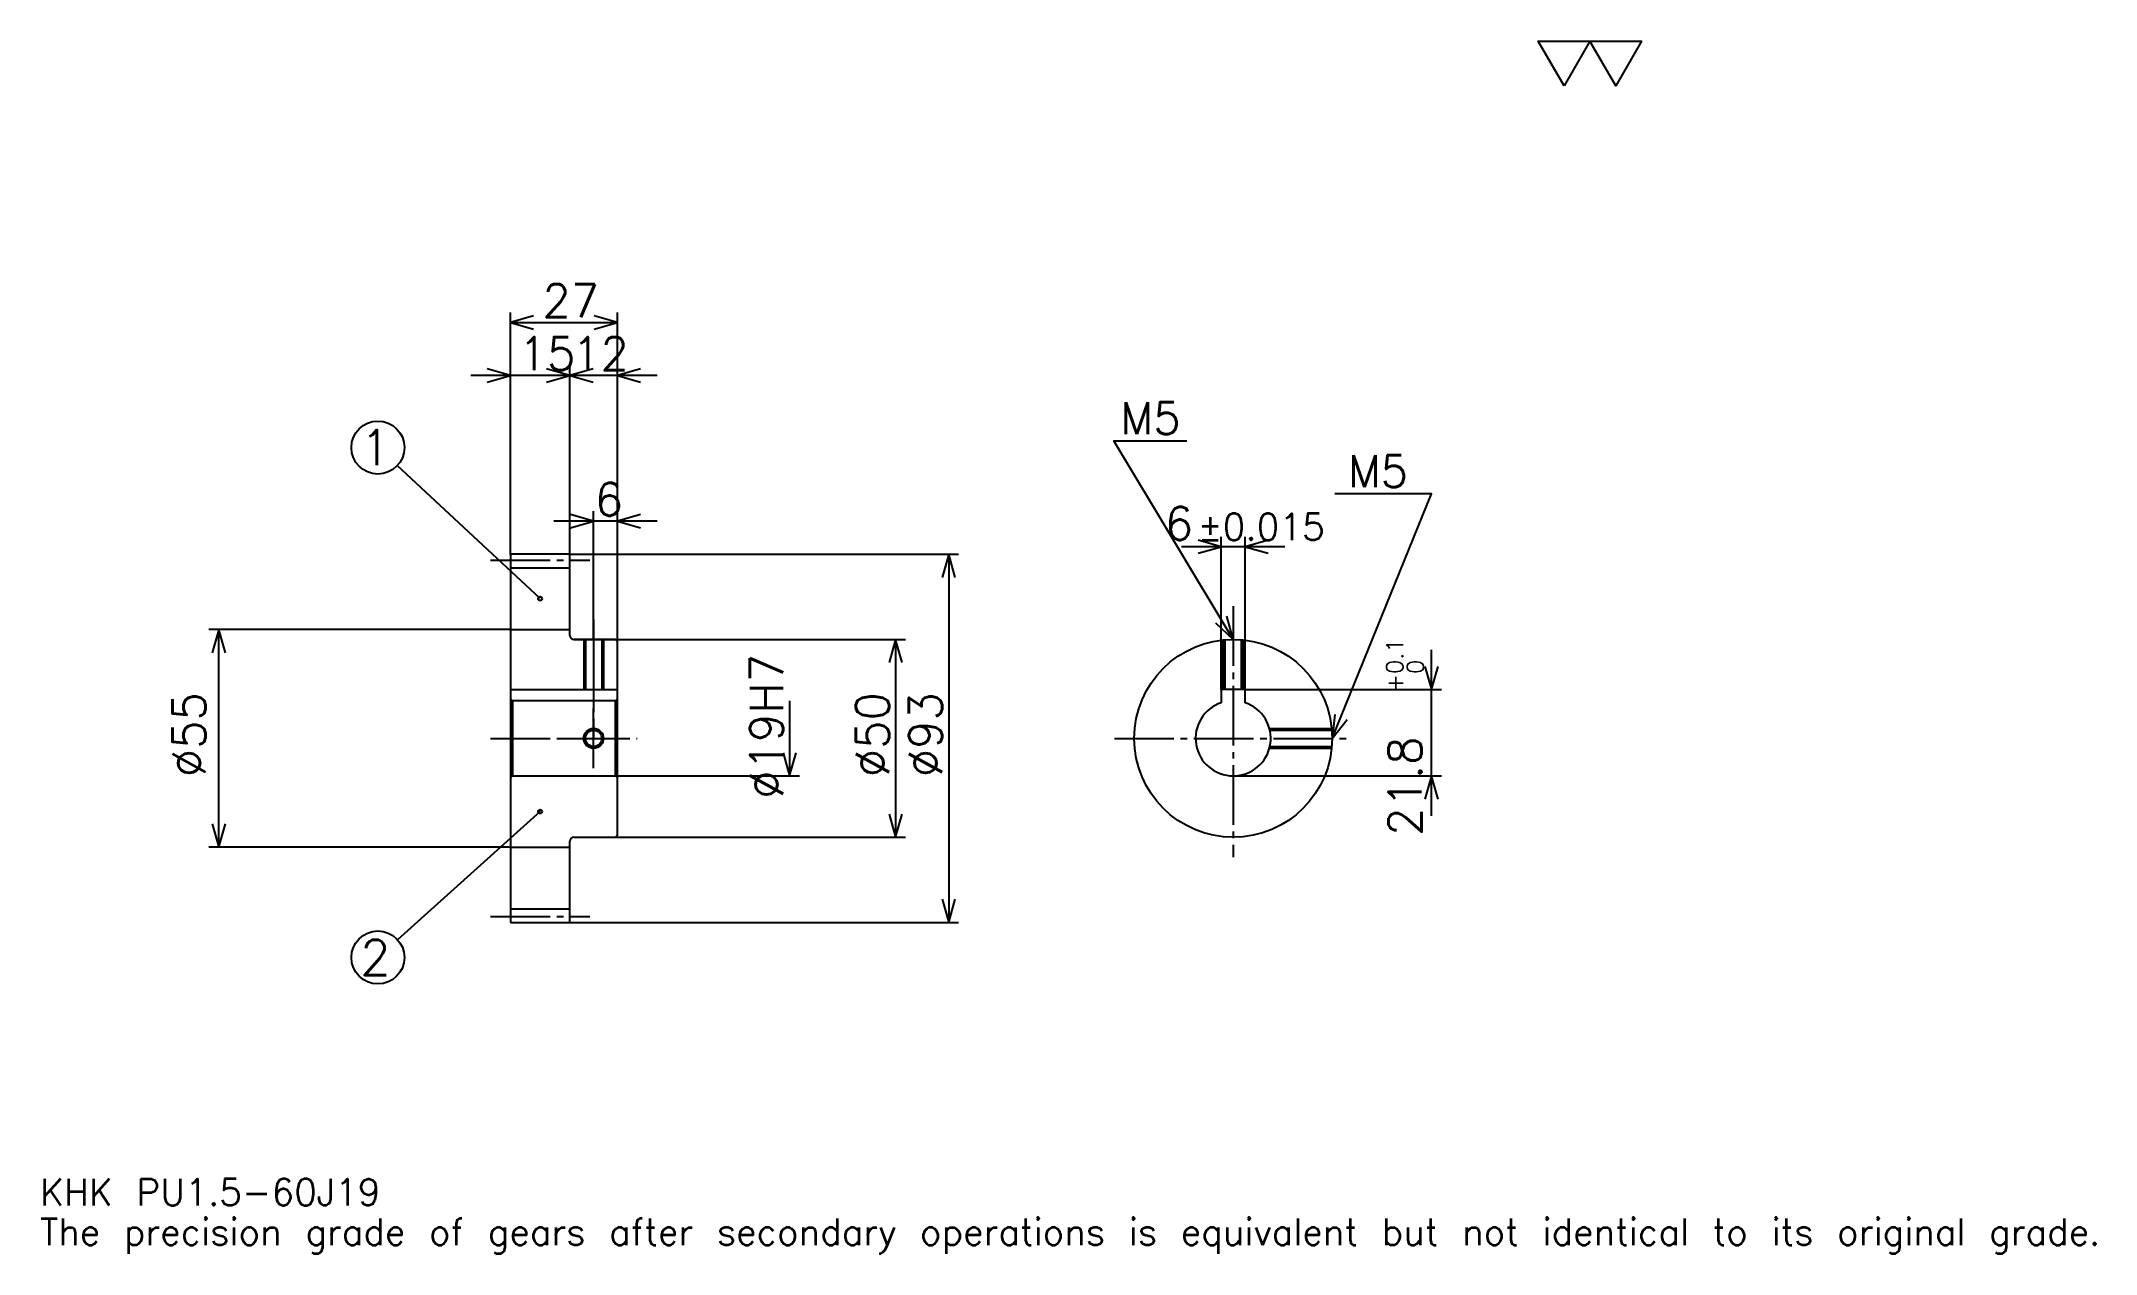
# Model space of a CAD drawing. Extents: x 17 to 536, y 6 to 313.
import ezdxf

# ---------------------------------------------------------------- set-up
doc = ezdxf.new("R2010")
doc.units = 0
doc.linetypes.add('DASHDOT', pattern=[20.086956, 15.065217, -1.673913, 1.673913, -1.673913])
doc.layers.get('0').update_dxf_attribs({"linetype": 'CONTINUOUS'})
doc.layers.add('DASHDOT', color=6, linetype='DASHDOT')
doc.styles.add('KANJI', font='TXT', dxfattribs={"bigfont": 'BIGFONT'})

msp = doc.modelspace()

# ---------------------------------------------------------------- linework, layer by layer
at = {"color": 5}
for p, q in [((135.586975, 182.92392), (135.586975, 244.021759)), ((162.586975, 182.92392), (162.586975, 244.021759)), ((135.586975, 241.51088), (162.586975, 241.51088)), ((150.586975, 182.92392), (150.586975, 230.630432)), ((160.630447, 228.119568), (125.543495, 228.119568)), ((172.630463, 228.119568), (140.543503, 228.119568)), ((143.086975, 171.73642), (107.008408, 205.338776)), ((156.586975, 182.92392), (156.586975, 193.804352)), ((172.630463, 191.293488), (146.543503, 191.293488)), ((315.152191, 148.723923), (315.152191, 187.369568)), ((321.152191, 148.723923), (321.152191, 187.369568)), ((135.586975, 182.823914), (135.586975, 182.92392)), ((150.486969, 182.92392), (162.586975, 182.92392)), ((150.586975, 182.823914), (150.586975, 182.92392)), ((156.586975, 161.42392), (156.586975, 182.92392)), ((156.586975, 161.42392), (156.586975, 182.92392)), ((162.586975, 182.92392), (248.793503, 182.92392)), ((162.586975, 160.92392), (162.586975, 182.92392)), ((246.282623, 182.92392), (246.282623, 89.92392)), ((331.195679, 184.858704), (305.108704, 184.858704)), ((135.586975, 163.92392), (59.423927, 163.92392)), ((61.934799, 108.92392), (61.934799, 163.92392)), ((151.586975, 161.42392), (162.586975, 161.42392)), ((162.586975, 161.42392), (235.402191, 161.42392)), ((232.891327, 161.42392), (232.891327, 111.42392)), ((368.260895, 116.88044), (368.260895, 158.767395)), ((206.108719, 145.92392), (206.108719, 126.92392)), ((321.152191, 148.723923), (370.771759, 148.723923)), ((162.586975, 126.92392), (208.619598, 126.92392)), ((318.152191, 126.92392), (370.771759, 126.92392)), ((143.086975, 117.92392), (107.085686, 85.524666)), ((151.586975, 111.42392), (162.586975, 111.42392)), ((162.586975, 111.42392), (235.402191, 111.42392)), ((135.586975, 108.92392), (59.423927, 108.92392)), ((150.486969, 89.92392), (162.586975, 89.92392)), ((162.586975, 89.92392), (248.793503, 89.92392))]:
    msp.add_line(p, q, dxfattribs=at)
at = {"color": 4}
for p, q in [((135.586975, 179.54892), (150.586975, 179.54892)), ((135.586975, 163.92392), (150.586975, 163.92392)), ((135.586975, 148.723923), (162.586975, 148.723923)), ((136.086975, 145.92392), (136.086975, 126.92392)), ((162.086975, 145.92392), (162.586975, 146.42392)), ((162.086975, 126.92392), (162.586975, 126.42392)), ((135.586975, 108.92392), (150.586975, 108.92392)), ((135.586975, 93.29892), (150.586975, 93.29892))]:
    msp.add_line(p, q, dxfattribs=at)
at = {"color": 7}
msp.add_lwpolyline([(401.739136, 301.304352), (395.210876, 312.619995), (421.323914, 312.619995), (414.795654, 301.304352), (408.267395, 312.619995), (401.739136, 301.304352)], dxfattribs=at)
at = {"color": 5}
for points in [[(141.445663, 243.184784), (135.586975, 241.51088), (141.445663, 239.836975)], [(156.728271, 239.836975), (162.586975, 241.51088), (156.728271, 243.184784)], [(129.728287, 226.445648), (135.586975, 228.119568), (129.728287, 229.793488)], [(144.728271, 226.445648), (150.586975, 228.119568), (144.728271, 229.793488)], [(156.445679, 229.793488), (150.586975, 228.119568), (156.445679, 226.445648)], [(168.445679, 229.793488), (162.586975, 228.119568), (168.445679, 226.445648)], [(318.152191, 161.42392), (288.021759, 211.641312), (306.434814, 211.641312)], [(343.152191, 136.42392), (368.260895, 198.25), (343.821777, 198.25)], [(150.728271, 189.619568), (156.586975, 191.293488), (150.728271, 192.967392)], [(168.445679, 192.967392), (162.586975, 191.293488), (168.445679, 189.619568)], [(247.956543, 177.065216), (246.282623, 182.92392), (244.608719, 177.065216)], [(309.293518, 183.184784), (315.152191, 184.858704), (309.293518, 186.532623)], [(327.010864, 186.532623), (321.152191, 184.858704), (327.010864, 183.184784)], [(313.702545, 165.586487), (318.152191, 161.42392), (316.573303, 167.308929)], [(63.608711, 158.065216), (61.934799, 163.92392), (60.260887, 158.065216)], [(234.565231, 155.565216), (232.891327, 161.42392), (231.217407, 155.565216)], [(366.586975, 154.582611), (368.260895, 148.723923), (369.934814, 154.582611)], [(343.805756, 142.481903), (343.152191, 136.42392), (346.907532, 141.222214)], [(204.434814, 132.782608), (206.108719, 126.92392), (207.782623, 132.782608)], [(369.934814, 121.065224), (368.260895, 126.92392), (366.586975, 121.065224)], [(60.260887, 114.782616), (61.934799, 108.92392), (63.608711, 114.782616)], [(231.217407, 117.282616), (232.891327, 111.42392), (234.565231, 117.282616)], [(244.608719, 95.782616), (246.282623, 89.92392), (247.956543, 95.782616)]]:
    msp.add_lwpolyline(points, dxfattribs=at)
at = {"color": 4}
for points in [[(150.586975, 162.42392), (150.586975, 182.823914), (150.486969, 182.92392), (135.686981, 182.92392), (135.586975, 182.823914), (135.586975, 126.42392)], [(151.586975, 111.42392), (162.086975, 111.42392), (162.586975, 111.92392), (162.586975, 160.92392), (162.086975, 161.42392), (151.586975, 161.42392)], [(154.086975, 161.42392), (154.086975, 148.723923)], [(154.521973, 161.42392), (154.521973, 148.723923)], [(158.651978, 161.42392), (158.651978, 148.723923)], [(159.086975, 161.42392), (159.086975, 148.723923)], [(315.652191, 148.723923), (315.652191, 161.298599)], [(316.087189, 148.723923), (316.087189, 161.338486)], [(320.217194, 148.723923), (320.217194, 161.338486)], [(320.652191, 148.723923), (320.652191, 161.298599)], [(135.586975, 126.42392), (136.086975, 126.92392), (162.086975, 126.92392), (162.086975, 145.92392), (136.086975, 145.92392), (135.586975, 146.42392)], [(321.152191, 145.437805), (321.152191, 148.723923), (315.152191, 148.723923), (315.152191, 145.437805)], [(327.317322, 138.92392), (343.026855, 138.92392)], [(327.425049, 138.488922), (343.066772, 138.488922)], [(327.317322, 133.92392), (343.026855, 133.92392)], [(327.425049, 134.358917), (343.066772, 134.358917)], [(135.586975, 126.42392), (135.586975, 90.023918), (135.686981, 89.92392), (150.486969, 89.92392), (150.586975, 90.023918), (150.586975, 110.42392)]]:
    msp.add_lwpolyline(points, dxfattribs=at)
at = {"color": 5}
for centre, radius in [((102.108719, 209.902191), 6.695652), ((143.086975, 171.73642), 0.502174), ((143.086975, 117.92392), 0.502174), ((102.108719, 81.045654), 6.695652)]:
    msp.add_circle(centre, radius, dxfattribs=at)
at = {"color": 4}
for centre, radius in [((318.152191, 136.42392), 25), ((156.586975, 136.42392), 2.065)]:
    msp.add_circle(centre, radius, dxfattribs=at)
at = {"color": 7}
msp.add_circle((156.586975, 136.42392), 2.5, dxfattribs=at)
at = {"color": 4}
for centre, radius, start, end in [((151.586975, 162.42392), 1, 180, 270), ((318.152191, 136.42392), 9.5, 108.40848033, 71.59151967), ((151.586975, 110.42392), 1, 90, 180)]:
    msp.add_arc(centre, radius, start, end, dxfattribs=at)
at = {"layer": 'DASHDOT', "color": 7}
for p, q in [((130.565231, 181.42392), (155.608719, 181.42392)), ((318.152191, 169.793488), (318.152191, 106.402176)), ((156.586975, 161.42392), (156.586975, 136.42392)), ((130.565231, 136.42392), (167.608719, 136.42392)), ((288.130432, 136.42392), (348.17395, 136.42392)), ((130.565231, 91.42392), (155.608719, 91.42392))]:
    msp.add_line(p, q, dxfattribs=at)
for points in [[(156.586975, 166.445663), (156.586975, 143.702179)], [(156.586975, 128.902176), (156.586975, 143.945663)], [(149.065231, 136.42392), (164.108719, 136.42392)]]:
    msp.add_lwpolyline(points, dxfattribs=at)

# ---------------------------------------------------------------- texts
at = {"color": 7, "style": 'KANJI'}
for s, height, p in [('27', 8.369565, (143.646759, 242.850006)), ('15', 8.369565, (137.646759, 229.458694)), ('12', 8.369565, (151.146759, 229.458694)), ('M5', 8.034783, (289.695679, 213.315216)), ('1', 8.927536, (97.644943, 205.438416)), ('M5', 8.034783, (347.169586, 199.92392)), ('6', 8.369565, (156.866867, 192.632614)), ('6', 8.369565, (300.875732, 186.532623)), ('%%p0.015', 6.695652, (309.160583, 186.532623)), ('2', 8.927536, (97.644943, 76.581894)), ('KHK PU1.5-60J19', 6.695652, (16.73913, 18.413044)), ('The precision grade of gears after secondary operations is equivalent but not identical to its original grade.', 6.695652, (16.73913, 8.369565))]:
    msp.add_text(s, height=height, dxfattribs=at).set_placement(p)
for s, height, p in [('%%c19H7', 8.369565, (204.434814, 121.14946)), ('0.1', 4.184783, (361.063049, 152.693039)), ('0', 4.184783, (366.252197, 152.693039)), ('+', 4.184783, (361.063049, 148.006088)), ('%%c55', 8.369565, (58.586975, 126.589676)), ('%%c50', 8.369565, (231.217407, 126.589676)), ('%%c93', 8.369565, (244.608719, 126.589676)), ('21.8', 8.369565, (365.750031, 111.779289))]:
    msp.add_text(s, height=height, rotation=90, dxfattribs=at).set_placement(p)

doc.saveas('drawing.dxf')
